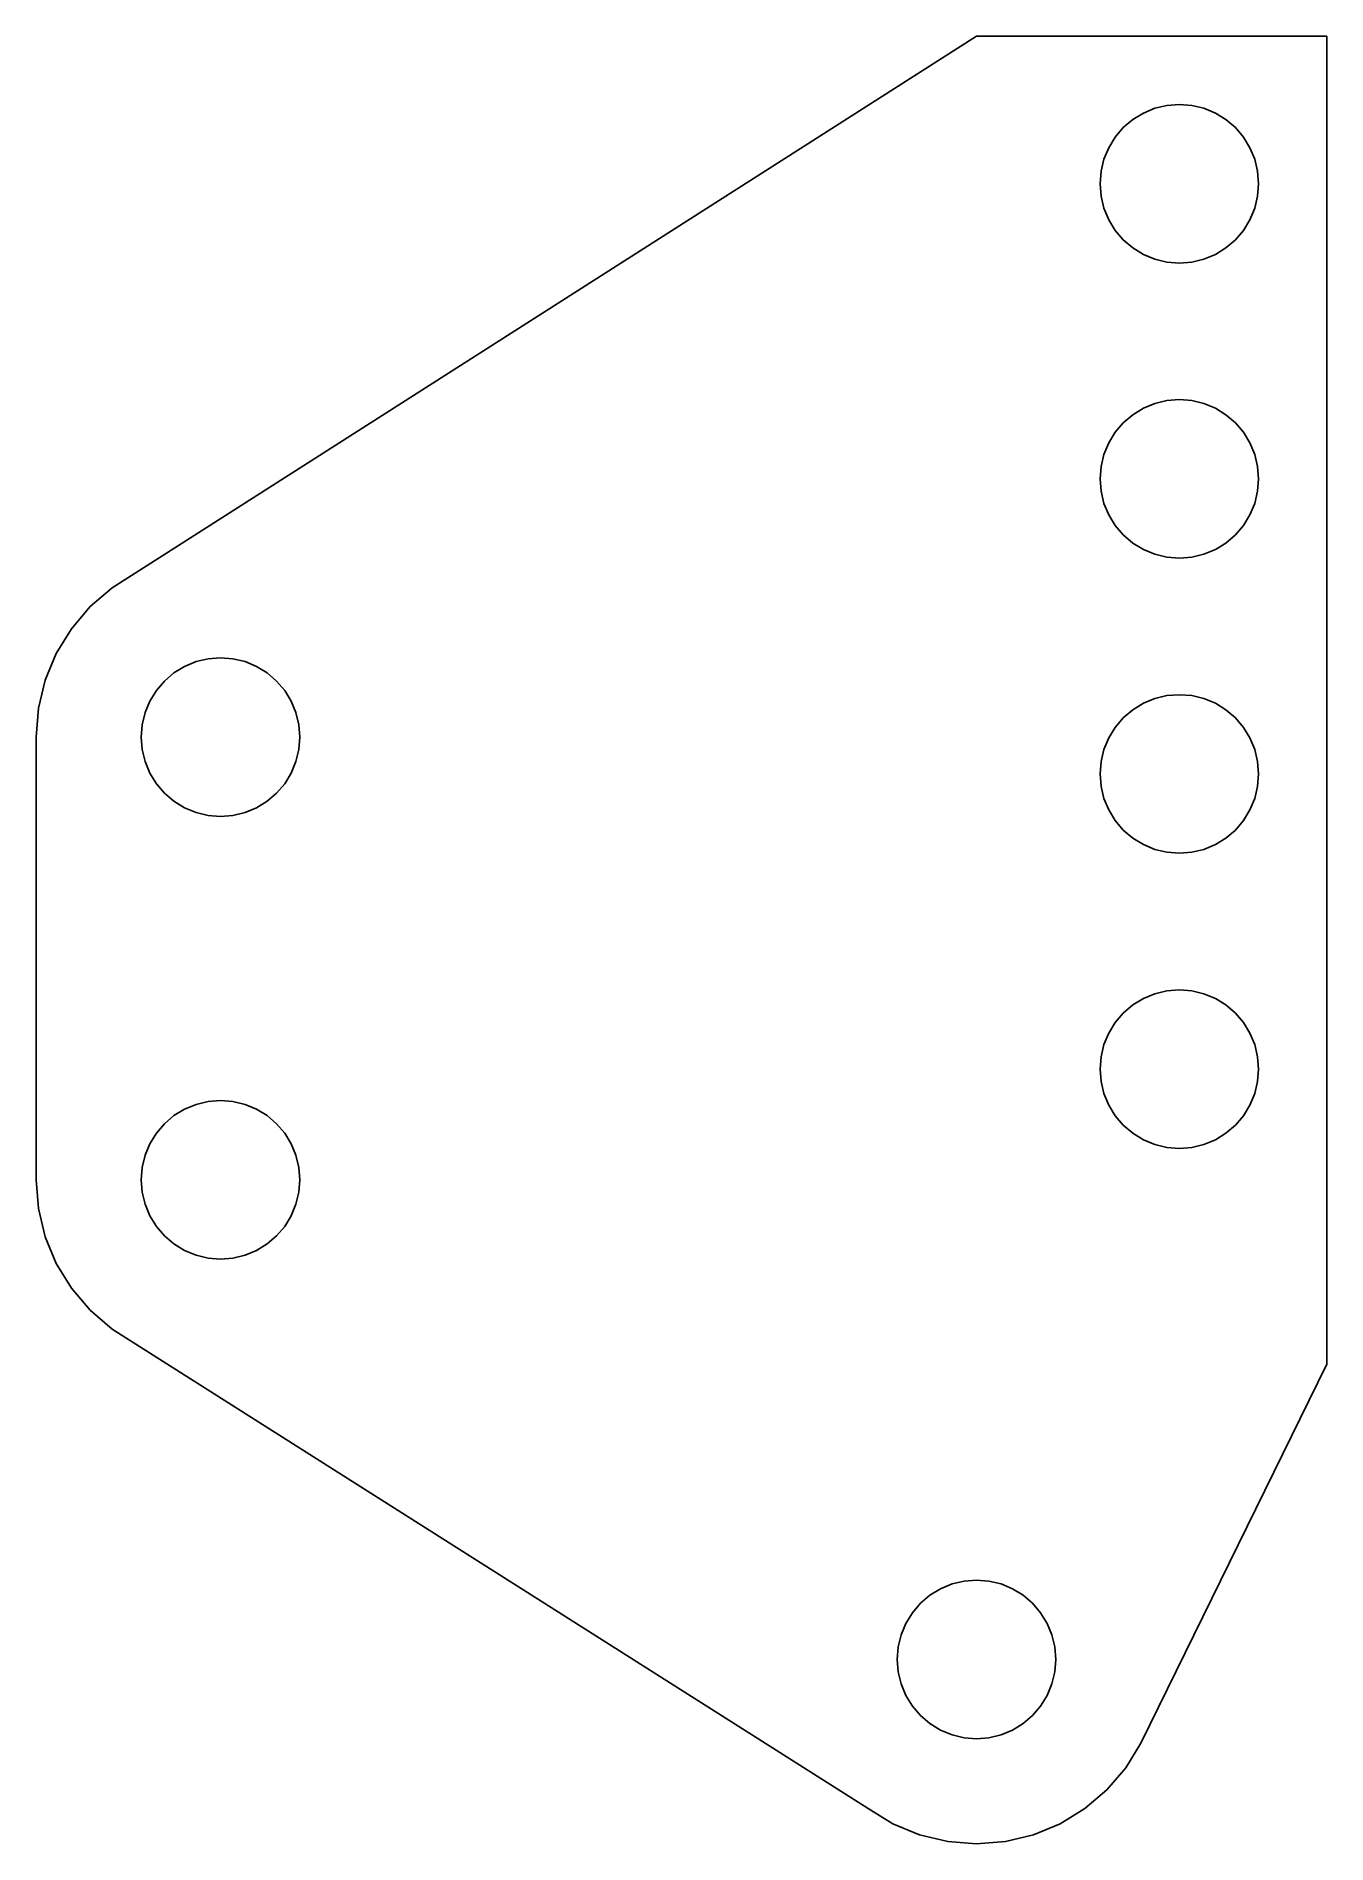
# Model space of a CAD drawing. Header units: metres. Extents: x -25.5 to 9.5, y -13 to 36.
import ezdxf

# ---------------------------------------------------------------- set-up
doc = ezdxf.new("R2010")
doc.units = ezdxf.units.M

msp = doc.modelspace()

# ---------------------------------------------------------------- linework, layer by layer
for p, q in [((0, 36), (-23.4389, 21.0451)), ((9.5, 36), (0, 36)), ((9.5, 0), (9.5, 36)), ((4.23625, 33.7394), (4.52391, 33.9157)), ((4.52391, 33.9157), (4.8356, 34.0448)), ((4.8356, 34.0448), (5.16367, 34.1235)), ((5.16367, 34.1235), (5.5, 34.15)), ((5.5, 34.15), (5.83632, 34.1235)), ((5.83632, 34.1235), (6.16438, 34.0448)), ((6.16438, 34.0448), (6.47607, 33.9157)), ((6.47607, 33.9157), (6.76373, 33.7394)), ((3.7606, 33.2637), (3.97971, 33.5203)), ((3.97971, 33.5203), (4.23625, 33.7394)), ((6.76373, 33.7394), (7.02028, 33.5203)), ((7.02028, 33.5203), (7.23938, 33.2637)), ((3.45522, 32.6644), (3.58434, 32.9761)), ((3.58434, 32.9761), (3.7606, 33.2637)), ((7.23938, 33.2637), (7.41565, 32.9761)), ((7.41565, 32.9761), (7.54477, 32.6644)), ((3.37646, 32.3363), (3.45522, 32.6644)), ((7.54477, 32.6644), (7.62352, 32.3363)), ((3.34999, 32), (3.37646, 32.3363)), ((3.37646, 31.6637), (3.34999, 32)), ((7.62352, 32.3363), (7.64999, 32)), ((7.64999, 32), (7.62352, 31.6637)), ((3.45522, 31.3356), (3.37646, 31.6637)), ((7.62352, 31.6637), (7.54477, 31.3356)), ((3.58434, 31.0239), (3.45522, 31.3356)), ((3.7606, 30.7363), (3.58434, 31.0239)), ((7.41565, 31.0239), (7.23938, 30.7363)), ((7.54477, 31.3356), (7.41565, 31.0239)), ((3.97971, 30.4797), (3.7606, 30.7363)), ((4.23625, 30.2606), (3.97971, 30.4797)), ((7.02028, 30.4797), (6.76373, 30.2606)), ((7.23938, 30.7363), (7.02028, 30.4797)), ((4.52391, 30.0843), (4.23625, 30.2606)), ((4.8356, 29.9552), (4.52391, 30.0843)), ((5.16367, 29.8765), (4.8356, 29.9552)), ((6.16438, 29.9552), (5.83632, 29.8765)), ((6.47607, 30.0843), (6.16438, 29.9552)), ((6.76373, 30.2606), (6.47607, 30.0843)), ((5.5, 29.85), (5.16367, 29.8765)), ((5.83632, 29.8765), (5.5, 29.85)), ((4.52391, 25.9157), (4.8356, 26.0448)), ((4.8356, 26.0448), (5.16367, 26.1235)), ((5.16367, 26.1235), (5.5, 26.15)), ((5.5, 26.15), (5.83632, 26.1235)), ((5.83632, 26.1235), (6.16438, 26.0448)), ((6.16438, 26.0448), (6.47607, 25.9157)), ((3.7606, 25.2637), (3.97971, 25.5203)), ((3.97971, 25.5203), (4.23625, 25.7394)), ((4.23625, 25.7394), (4.52391, 25.9157)), ((6.47607, 25.9157), (6.76373, 25.7394)), ((6.76373, 25.7394), (7.02028, 25.5203)), ((7.02028, 25.5203), (7.23938, 25.2637)), ((3.58434, 24.9761), (3.7606, 25.2637)), ((7.23938, 25.2637), (7.41565, 24.9761)), ((3.37646, 24.3363), (3.45522, 24.6644)), ((3.45522, 24.6644), (3.58434, 24.9761)), ((7.41565, 24.9761), (7.54477, 24.6644)), ((7.54477, 24.6644), (7.62352, 24.3363)), ((3.34999, 24), (3.37646, 24.3363)), ((7.62352, 24.3363), (7.64999, 24)), ((3.37646, 23.6637), (3.34999, 24)), ((3.45522, 23.3356), (3.37646, 23.6637)), ((7.62352, 23.6637), (7.54477, 23.3356)), ((7.64999, 24), (7.62352, 23.6637)), ((3.58434, 23.0239), (3.45522, 23.3356)), ((7.54477, 23.3356), (7.41565, 23.0239)), ((3.7606, 22.7363), (3.58434, 23.0239)), ((3.97971, 22.4797), (3.7606, 22.7363)), ((7.23938, 22.7363), (7.02028, 22.4797)), ((7.41565, 23.0239), (7.23938, 22.7363)), ((4.23625, 22.2606), (3.97971, 22.4797)), ((4.52391, 22.0843), (4.23625, 22.2606)), ((4.8356, 21.9552), (4.52391, 22.0843)), ((6.47607, 22.0843), (6.16438, 21.9552)), ((6.76373, 22.2606), (6.47607, 22.0843)), ((7.02028, 22.4797), (6.76373, 22.2606)), ((5.16367, 21.8765), (4.8356, 21.9552)), ((5.5, 21.85), (5.16367, 21.8765)), ((5.83632, 21.8765), (5.5, 21.85)), ((6.16438, 21.9552), (5.83632, 21.8765)), ((-23.4389, 21.0451), (-24.0355, 20.5355)), ((-24.0355, 20.5355), (-24.5451, 19.9389)), ((-24.5451, 19.9389), (-24.955, 19.2699)), ((-24.955, 19.2699), (-25.2553, 18.5451)), ((-21.1644, 19.0448), (-20.8363, 19.1235)), ((-20.8363, 19.1235), (-20.5, 19.15)), ((-20.5, 19.15), (-20.1637, 19.1235)), ((-20.1637, 19.1235), (-19.8356, 19.0448)), ((-22.0203, 18.5203), (-21.7637, 18.7394)), ((-21.7637, 18.7394), (-21.4761, 18.9157)), ((-21.4761, 18.9157), (-21.1644, 19.0448)), ((-19.8356, 19.0448), (-19.5239, 18.9157)), ((-19.5239, 18.9157), (-19.2363, 18.7394)), ((-19.2363, 18.7394), (-18.9797, 18.5203)), ((-25.2553, 18.5451), (-25.4384, 17.7822)), ((-22.4157, 17.9761), (-22.2394, 18.2637)), ((-22.2394, 18.2637), (-22.0203, 18.5203)), ((-18.9797, 18.5203), (-18.7606, 18.2637)), ((-18.7606, 18.2637), (-18.5843, 17.9761)), ((5.16367, 18.1235), (5.5, 18.15)), ((5.5, 18.15), (5.83632, 18.1235)), ((-25.4384, 17.7822), (-25.5, 17)), ((-22.6235, 17.3363), (-22.5448, 17.6644)), ((-22.5448, 17.6644), (-22.4157, 17.9761)), ((-18.5843, 17.9761), (-18.4552, 17.6644)), ((-18.4552, 17.6644), (-18.3765, 17.3363)), ((3.97971, 17.5203), (4.23625, 17.7394)), ((4.23625, 17.7394), (4.52391, 17.9157)), ((4.52391, 17.9157), (4.8356, 18.0448)), ((4.8356, 18.0448), (5.16367, 18.1235)), ((5.83632, 18.1235), (6.16438, 18.0448)), ((6.16438, 18.0448), (6.47607, 17.9157)), ((6.47607, 17.9157), (6.76373, 17.7394)), ((6.76373, 17.7394), (7.02028, 17.5203)), ((-22.65, 17), (-22.6235, 17.3363)), ((-18.3765, 17.3363), (-18.35, 17)), ((3.58434, 16.9761), (3.7606, 17.2637)), ((3.7606, 17.2637), (3.97971, 17.5203)), ((7.02028, 17.5203), (7.23938, 17.2637)), ((7.23938, 17.2637), (7.41565, 16.9761)), ((-25.5, 17), (-25.5, 5)), ((-22.6235, 16.6637), (-22.65, 17)), ((-22.5448, 16.3356), (-22.6235, 16.6637)), ((-18.3765, 16.6637), (-18.4552, 16.3356)), ((-18.35, 17), (-18.3765, 16.6637)), ((3.37646, 16.3363), (3.45522, 16.6644)), ((3.45522, 16.6644), (3.58434, 16.9761)), ((7.41565, 16.9761), (7.54477, 16.6644)), ((7.54477, 16.6644), (7.62352, 16.3363)), ((-22.4157, 16.0239), (-22.5448, 16.3356)), ((-18.4552, 16.3356), (-18.5843, 16.0239)), ((3.34999, 16), (3.37646, 16.3363)), ((7.62352, 16.3363), (7.64999, 16)), ((-22.2394, 15.7363), (-22.4157, 16.0239)), ((-22.0203, 15.4797), (-22.2394, 15.7363)), ((-18.7606, 15.7363), (-18.9797, 15.4797)), ((-18.5843, 16.0239), (-18.7606, 15.7363)), ((3.37646, 15.6637), (3.34999, 16)), ((7.64999, 16), (7.62352, 15.6637)), ((-21.7637, 15.2606), (-22.0203, 15.4797)), ((-21.4761, 15.0843), (-21.7637, 15.2606)), ((-19.2363, 15.2606), (-19.5239, 15.0843)), ((-18.9797, 15.4797), (-19.2363, 15.2606)), ((3.45522, 15.3356), (3.37646, 15.6637)), ((3.58434, 15.0239), (3.45522, 15.3356)), ((7.54477, 15.3356), (7.41565, 15.0239)), ((7.62352, 15.6637), (7.54477, 15.3356)), ((-21.1644, 14.9552), (-21.4761, 15.0843)), ((-20.8363, 14.8765), (-21.1644, 14.9552)), ((-20.5, 14.85), (-20.8363, 14.8765)), ((-20.1637, 14.8765), (-20.5, 14.85)), ((-19.8356, 14.9552), (-20.1637, 14.8765)), ((-19.5239, 15.0843), (-19.8356, 14.9552)), ((3.7606, 14.7363), (3.58434, 15.0239)), ((3.97971, 14.4797), (3.7606, 14.7363)), ((7.23938, 14.7363), (7.02028, 14.4797)), ((7.41565, 15.0239), (7.23938, 14.7363)), ((4.23625, 14.2606), (3.97971, 14.4797)), ((4.52391, 14.0843), (4.23625, 14.2606)), ((6.76373, 14.2606), (6.47607, 14.0843)), ((7.02028, 14.4797), (6.76373, 14.2606)), ((4.8356, 13.9552), (4.52391, 14.0843)), ((5.16367, 13.8765), (4.8356, 13.9552)), ((5.5, 13.85), (5.16367, 13.8765)), ((5.83632, 13.8765), (5.5, 13.85)), ((6.16438, 13.9552), (5.83632, 13.8765)), ((6.47607, 14.0843), (6.16438, 13.9552)), ((4.23625, 9.73938), (4.52391, 9.91565)), ((4.52391, 9.91565), (4.8356, 10.0448)), ((4.8356, 10.0448), (5.16367, 10.1235)), ((5.16367, 10.1235), (5.5, 10.15)), ((5.5, 10.15), (5.83632, 10.1235)), ((5.83632, 10.1235), (6.16438, 10.0448)), ((6.16438, 10.0448), (6.47607, 9.91565)), ((6.47607, 9.91565), (6.76373, 9.73938)), ((3.7606, 9.26373), (3.97971, 9.52028)), ((3.97971, 9.52028), (4.23625, 9.73938)), ((6.76373, 9.73938), (7.02028, 9.52028)), ((7.02028, 9.52028), (7.23938, 9.26373)), ((3.45522, 8.66438), (3.58434, 8.97607)), ((3.58434, 8.97607), (3.7606, 9.26373)), ((7.23938, 9.26373), (7.41565, 8.97607)), ((7.41565, 8.97607), (7.54477, 8.66438)), ((3.34999, 8), (3.37646, 8.33632)), ((3.37646, 8.33632), (3.45522, 8.66438)), ((7.54477, 8.66438), (7.62352, 8.33632)), ((7.62352, 8.33632), (7.64999, 8)), ((3.37646, 7.66367), (3.34999, 8)), ((7.64999, 8), (7.62352, 7.66367)), ((3.45522, 7.3356), (3.37646, 7.66367)), ((7.62352, 7.66367), (7.54477, 7.3356)), ((-21.7637, 6.73938), (-21.4761, 6.91565)), ((-21.4761, 6.91565), (-21.1644, 7.04477)), ((-21.1644, 7.04477), (-20.8363, 7.12352)), ((-20.8363, 7.12352), (-20.5, 7.14999)), ((-20.5, 7.14999), (-20.1637, 7.12352)), ((-20.1637, 7.12352), (-19.8356, 7.04477)), ((-19.8356, 7.04477), (-19.5239, 6.91565)), ((-19.5239, 6.91565), (-19.2363, 6.73938)), ((3.58434, 7.02391), (3.45522, 7.3356)), ((3.7606, 6.73625), (3.58434, 7.02391)), ((7.41565, 7.02391), (7.23938, 6.73625)), ((7.54477, 7.3356), (7.41565, 7.02391)), ((-22.2394, 6.26373), (-22.0203, 6.52028)), ((-22.0203, 6.52028), (-21.7637, 6.73938)), ((-19.2363, 6.73938), (-18.9797, 6.52028)), ((-18.9797, 6.52028), (-18.7606, 6.26373)), ((3.97971, 6.47971), (3.7606, 6.73625)), ((4.23625, 6.2606), (3.97971, 6.47971)), ((7.02028, 6.47971), (6.76373, 6.2606)), ((7.23938, 6.73625), (7.02028, 6.47971)), ((-22.5448, 5.66438), (-22.4157, 5.97607)), ((-22.4157, 5.97607), (-22.2394, 6.26373)), ((-18.7606, 6.26373), (-18.5843, 5.97607)), ((-18.5843, 5.97607), (-18.4552, 5.66438)), ((4.52391, 6.08434), (4.23625, 6.2606)), ((4.8356, 5.95522), (4.52391, 6.08434)), ((5.16367, 5.87646), (4.8356, 5.95522)), ((6.16438, 5.95522), (5.83632, 5.87646)), ((6.47607, 6.08434), (6.16438, 5.95522)), ((6.76373, 6.2606), (6.47607, 6.08434)), ((-22.6235, 5.33632), (-22.5448, 5.66438)), ((-18.4552, 5.66438), (-18.3765, 5.33632)), ((5.5, 5.84999), (5.16367, 5.87646)), ((5.83632, 5.87646), (5.5, 5.84999)), ((-25.5, 5), (-25.4384, 4.21782)), ((-22.65, 5), (-22.6235, 5.33632)), ((-22.6235, 4.66367), (-22.65, 5)), ((-18.3765, 5.33632), (-18.35, 5)), ((-18.35, 5), (-18.3765, 4.66367)), ((-22.5448, 4.3356), (-22.6235, 4.66367)), ((-18.3765, 4.66367), (-18.4552, 4.3356)), ((-25.4384, 4.21782), (-25.2553, 3.45491)), ((-22.4157, 4.02391), (-22.5448, 4.3356)), ((-22.2394, 3.73625), (-22.4157, 4.02391)), ((-18.5843, 4.02391), (-18.7606, 3.73625)), ((-18.4552, 4.3356), (-18.5843, 4.02391)), ((-25.2553, 3.45491), (-24.955, 2.73004)), ((-22.0203, 3.47971), (-22.2394, 3.73625)), ((-21.7637, 3.2606), (-22.0203, 3.47971)), ((-18.9797, 3.47971), (-19.2363, 3.2606)), ((-18.7606, 3.73625), (-18.9797, 3.47971)), ((-21.4761, 3.08434), (-21.7637, 3.2606)), ((-21.1644, 2.95522), (-21.4761, 3.08434)), ((-20.8363, 2.87646), (-21.1644, 2.95522)), ((-19.8356, 2.95522), (-20.1637, 2.87646)), ((-19.5239, 3.08434), (-19.8356, 2.95522)), ((-19.2363, 3.2606), (-19.5239, 3.08434)), ((-24.955, 2.73004), (-24.5451, 2.06107)), ((-20.5, 2.84999), (-20.8363, 2.87646)), ((-20.1637, 2.87646), (-20.5, 2.84999)), ((-24.5451, 2.06107), (-24.0355, 1.46446)), ((-24.0355, 1.46446), (-23.4389, 0.95491)), ((-23.4389, 0.95491), (-2.93892, -12.0451)), ((4.45503, -10.2699), (9.5, 0)), ((-0.664383, -5.95522), (-0.336319, -5.87646)), ((-0.336319, -5.87646), (0, -5.84999)), ((0, -5.84999), (0.336319, -5.87646)), ((0.336319, -5.87646), (0.664383, -5.95522)), ((-1.52028, -6.47971), (-1.26373, -6.2606)), ((-1.26373, -6.2606), (-0.976074, -6.08434)), ((-0.976074, -6.08434), (-0.664383, -5.95522)), ((0.664383, -5.95522), (0.976074, -6.08434)), ((0.976074, -6.08434), (1.26373, -6.2606)), ((1.26373, -6.2606), (1.52028, -6.47971)), ((-1.91565, -7.02391), (-1.73938, -6.73625)), ((-1.73938, -6.73625), (-1.52028, -6.47971)), ((1.52028, -6.47971), (1.73938, -6.73625)), ((1.73938, -6.73625), (1.91565, -7.02391)), ((-2.12352, -7.66367), (-2.04477, -7.3356)), ((-2.04477, -7.3356), (-1.91565, -7.02391)), ((1.91565, -7.02391), (2.04477, -7.3356)), ((2.04477, -7.3356), (2.12352, -7.66367)), ((-2.14999, -8), (-2.12352, -7.66367)), ((2.12352, -7.66367), (2.14999, -8)), ((-2.12352, -8.33632), (-2.14999, -8)), ((2.14999, -8), (2.12352, -8.33632)), ((-2.04477, -8.66438), (-2.12352, -8.33632)), ((-1.91565, -8.97607), (-2.04477, -8.66438)), ((2.04477, -8.66438), (1.91565, -8.97607)), ((2.12352, -8.33632), (2.04477, -8.66438)), ((-1.73938, -9.26373), (-1.91565, -8.97607)), ((-1.52028, -9.52028), (-1.73938, -9.26373)), ((1.73938, -9.26373), (1.52028, -9.52028)), ((1.91565, -8.97607), (1.73938, -9.26373)), ((-1.26373, -9.73938), (-1.52028, -9.52028)), ((-0.976074, -9.91565), (-1.26373, -9.73938)), ((1.26373, -9.73938), (0.976074, -9.91565)), ((1.52028, -9.52028), (1.26373, -9.73938)), ((-0.664383, -10.0448), (-0.976074, -9.91565)), ((-0.336319, -10.1235), (-0.664383, -10.0448)), ((0, -10.15), (-0.336319, -10.1235)), ((0.336319, -10.1235), (0, -10.15)), ((0.664383, -10.0448), (0.336319, -10.1235)), ((0.976074, -9.91565), (0.664383, -10.0448)), ((4.04507, -10.9389), (4.45503, -10.2699)), ((3.53552, -11.5355), (4.04507, -10.9389)), ((2.93892, -12.0451), (3.53552, -11.5355)), ((-2.93892, -12.0451), (-2.26994, -12.455)), ((2.26994, -12.455), (2.93892, -12.0451)), ((-2.26994, -12.455), (-1.54507, -12.7553)), ((1.54507, -12.7553), (2.26994, -12.455)), ((-1.54507, -12.7553), (-0.782166, -12.9384)), ((-0.782166, -12.9384), (0, -13)), ((0, -13), (0.782166, -12.9384)), ((0.782166, -12.9384), (1.54507, -12.7553))]:
    msp.add_line(p, q)

doc.saveas('drawing.dxf')
